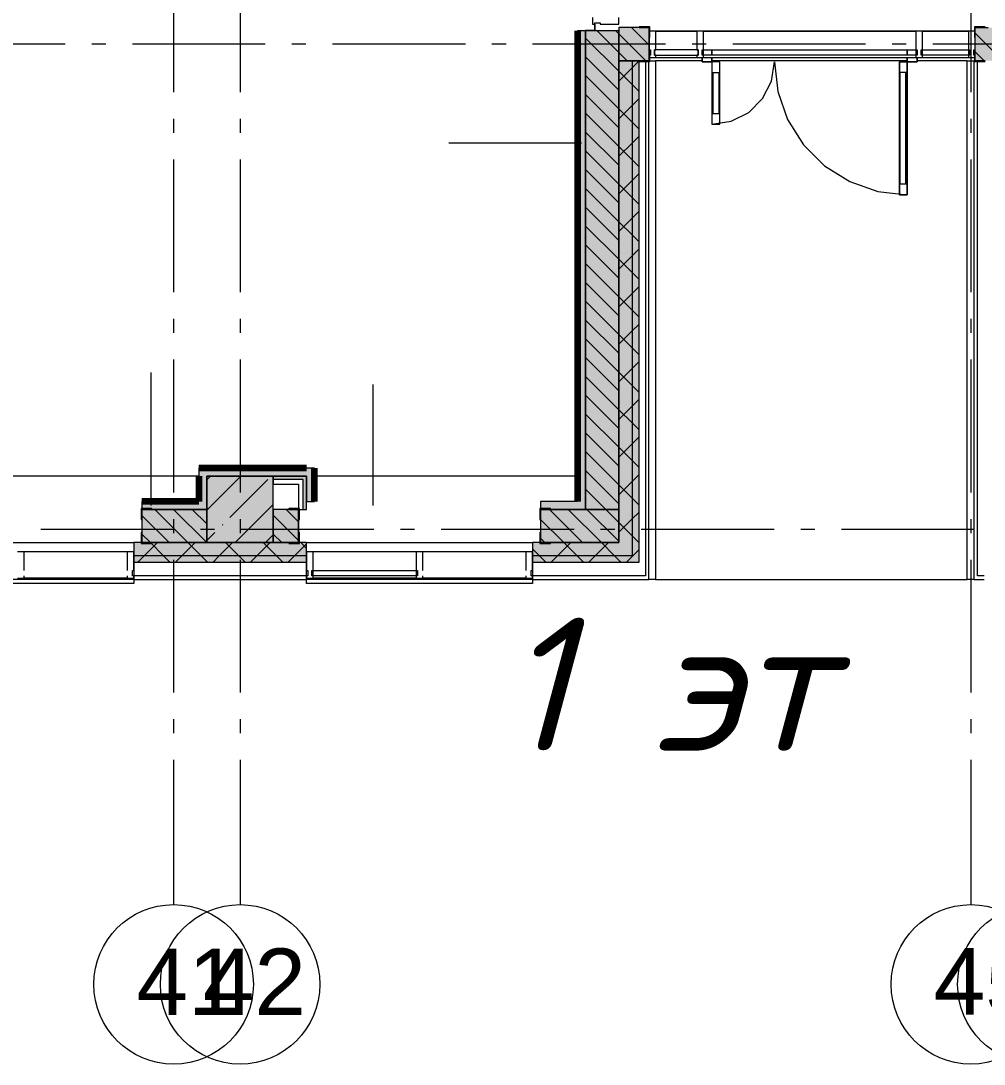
# Model space of a CAD drawing. Header units: millimetres. Extents: x -537608 to 253996, y -217170 to 186033.
# Drawn here: x -309926 to -302677, y -158823 to -150975 of the extents above; entities that cross this region are included whole.
import ezdxf

# ---------------------------------------------------------------- set-up
doc = ezdxf.new("R2010")
doc.units = ezdxf.units.MM
doc.layers.add('16) Лак 1.6м', color=160, linetype='Continuous', lineweight=90)
doc.layers.add('PDF _Геометрия', color=7, linetype='Continuous')
doc.layers.add('PDF _Текст', color=7, linetype='Continuous')
doc.layers.add('PDF _Сплошная заливка', color=7, linetype='Continuous', true_color=0xffffff)
doc.styles.add('PDF ArialMT', font='arial.ttf')
doc.styles.add('PDF ISOCPEUR Italic', font='isocpeui.ttf')

msp = doc.modelspace()

# ---------------------------------------------------------------- hatches: boundary and pattern name
at = {"layer": 'PDF _Сплошная заливка', "transparency": 33554559}
for points in [[(-305676.1797, -154649.6346), (-305426.1786, -154649.6346), (-305426.1786, -151049.6337), (-305676.1797, -151049.6337), (-305676.1797, -153981.084)], [(-308526.1794, -154899.6335), (-308026.1815, -154899.6335), (-308026.1815, -154399.6335), (-308526.1794, -154399.6335), (-308526.1794, -154694.3235)]]:
    msp.add_hatch(color=256, dxfattribs=at).paths.add_polyline_path(points)
h = msp.add_hatch(color=256, dxfattribs=at)
h.paths.add_polyline_path([(-302526.1787, -151274.6326), (-302526.1787, -151024.6336), (-302743.1793, -151024.6336), (-302743.1793, -151274.6326), (-302626.1792, -151274.6326)], flags=0)
h.paths.add_polyline_path([(-305198.1808, -151274.6326), (-305198.1808, -151024.6336), (-305426.1786, -151024.6336), (-305426.1786, -151274.6326), (-305251.152, -151274.6326)], flags=0)
at = {"layer": 'PDF _Сплошная заливка', "true_color": 0xff7d7d, "transparency": 33554559}
for points in [[(-308202.5947, -154399.6335), (-307776.1804, -154399.6335), (-307776.1804, -154339.6349), (-308586.1822, -154339.6349), (-308586.1822, -154399.6335), (-308526.1794, -154399.6335)], [(-308586.1822, -154649.6346), (-308586.1822, -154589.6339), (-309014.7322, -154589.6339), (-309014.7322, -154649.6346), (-308624.2293, -154649.6346)]]:
    msp.add_hatch(color=11, dxfattribs=at).paths.add_polyline_path(points)
at = {"layer": 'PDF _Сплошная заливка', "true_color": 0x77b143, "transparency": 33554559}
for points in [[(-307776.1804, -154424.6336), (-307776.1804, -154399.6335), (-308026.1815, -154399.6335), (-308026.1815, -154424.6336), (-307780.96, -154424.6336)], [(-307801.1805, -154649.6346), (-307776.1804, -154649.6346), (-307776.1804, -154424.6336), (-307801.1805, -154424.6336), (-307801.1805, -154459.6342)]]:
    msp.add_hatch(color=75, dxfattribs=at).paths.add_polyline_path(points)
at = {"layer": 'PDF _Сплошная заливка', "transparency": 33554559}
h = msp.add_hatch(color=256, dxfattribs=at)
h.paths.add_polyline_path([(-305672.7867, -154899.6335), (-305426.1786, -154899.6335), (-305426.1786, -154649.6346), (-306014.7318, -154649.6346), (-306014.7318, -154899.6335)], flags=0)
h.paths.add_polyline_path([(-307836.179, -154899.6335), (-307836.179, -154649.6346), (-308026.1815, -154649.6346), (-308026.1815, -154899.6335)], flags=0)
h.paths.add_polyline_path([(-311026.1819, -154899.6335), (-310834.7368, -154899.6335), (-310834.7368, -154649.6346), (-311026.1819, -154649.6346), (-311026.1819, -154694.3235)], flags=0)
h.paths.add_polyline_path([(-308624.2293, -154899.6335), (-308526.1794, -154899.6335), (-308526.1794, -154649.6346), (-309014.7322, -154649.6346), (-309014.7322, -154899.6335)], flags=0)
h.paths.add_polyline_path([(-311997.3066, -154899.6335), (-311526.1841, -154899.6335), (-311526.1841, -154649.6346), (-312014.7369, -154649.6346), (-312014.7369, -154899.6335)], flags=0)
h.paths.add_polyline_path([(-313834.7372, -154899.6335), (-313834.7372, -154649.6346), (-315014.7372, -154649.6346), (-315014.7372, -154899.6335), (-314527.1145, -154899.6335)], flags=0)
h.paths.add_polyline_path([(-317526.1848, -154899.6335), (-317526.1848, -154649.6346), (-318014.7376, -154649.6346), (-318014.7376, -154899.6335), (-317900.1918, -154899.6335)], flags=0)
h.paths.add_polyline_path([(-317026.1826, -154899.6335), (-316834.7375, -154899.6335), (-316834.7375, -154649.6346), (-317026.1826, -154649.6346), (-317026.1826, -154694.3235)], flags=0)
h.paths.add_polyline_path([(-321076.1876, -154899.6335), (-321076.1876, -154649.6346), (-321314.7393, -154649.6346), (-321314.7393, -154899.6335), (-321273.2691, -154899.6335)], flags=0)
h.paths.add_polyline_path([(-319834.7379, -154899.6335), (-319834.7379, -154649.6346), (-320026.1872, -154649.6346), (-320026.1872, -154899.6335)], flags=0)
h.paths.add_polyline_path([(-320526.1851, -154899.6335), (-320526.1851, -154649.6346), (-320576.1854, -154649.6346), (-320576.1854, -154899.6335)], flags=0)
h.paths.add_polyline_path([(-324314.7397, -154899.6335), (-323134.7396, -154899.6335), (-323134.7396, -154649.6346), (-324314.7397, -154649.6346), (-324314.7397, -154694.3235)], flags=0)
h.paths.add_polyline_path([(-327076.1883, -154899.6335), (-327076.1883, -154649.6346), (-327314.74, -154649.6346), (-327314.74, -154899.6335), (-327176.1543, -154899.6335)], flags=0)
h.paths.add_polyline_path([(-326576.186, -154899.6335), (-326134.7399, -154899.6335), (-326134.7399, -154649.6346), (-326576.186, -154649.6346), (-326576.186, -154694.3235)], flags=0)
h.paths.add_polyline_path([(-329576.1907, -154899.6335), (-329134.7403, -154899.6335), (-329134.7403, -154649.6346), (-329576.1907, -154649.6346), (-329576.1907, -154694.3235)], flags=0)
h.paths.add_polyline_path([(-332235.7745, -154899.6335), (-332134.7406, -154899.6335), (-332134.7406, -154649.6346), (-333314.7407, -154649.6346), (-333314.7407, -154899.6335), (-333079.0438, -154899.6335)], flags=0)
h.paths.add_polyline_path([(-330314.7403, -154899.6335), (-330076.1887, -154899.6335), (-330076.1887, -154649.6346), (-330314.7403, -154649.6346), (-330314.7403, -154694.3235)], flags=0)
h.paths.add_polyline_path([(-335134.7453, -154899.6335), (-335134.7453, -154649.6346), (-335576.1957, -154649.6346), (-335576.1957, -154899.6335)], flags=0)
h.paths.add_polyline_path([(-336076.1894, -154899.6335), (-336076.1894, -154649.6346), (-336314.7453, -154649.6346), (-336314.7453, -154899.6335)], flags=0)
h.paths.add_polyline_path([(-339076.194, -154899.6335), (-339076.194, -154649.6346), (-339314.75, -154649.6346), (-339314.75, -154899.6335)], flags=0)
h.paths.add_polyline_path([(-338576.1918, -154899.6335), (-338134.7413, -154899.6335), (-338138.6597, -154649.6346), (-338576.1918, -154649.6346), (-338576.1918, -154694.3235)], flags=0)
h.paths.add_polyline_path([(-341134.746, -154899.6335), (-341134.746, -154649.6346), (-342314.746, -154649.6346), (-342314.746, -154899.6335), (-341511.737, -154899.6335)], flags=0)
h.paths.add_polyline_path([(-344134.7507, -154899.6335), (-344134.7507, -154649.6346), (-344576.1925, -154649.6346), (-344576.1925, -154899.6335)], flags=0)
h.paths.add_polyline_path([(-345314.7507, -154899.6335), (-345076.1948, -154899.6335), (-345076.1948, -154649.6346), (-345314.7507, -154649.6346), (-345314.7507, -154694.3235)], flags=0)
h.paths.add_polyline_path([(-348313.6962, -154899.6335), (-348276.2003, -154899.6335), (-348276.2003, -154649.6346), (-348313.6962, -154649.6346), (-348313.6962, -154694.3235)], flags=0)
h.paths.add_polyline_path([(-347576.1972, -154899.6335), (-347134.7467, -154899.6335), (-347134.7467, -154649.6346), (-347576.1972, -154649.6346), (-347576.1972, -154694.3235)], flags=0)
h.paths.add_polyline_path([(-348076.1994, -154899.6335), (-348076.1994, -154649.6346), (-348241.1932, -154649.6346), (-348241.1932, -154899.6335)], flags=0)
h.paths.add_polyline_path([(-349313.7005, -154899.6335), (-349313.7005, -154649.6346), (-352226.2005, -154649.6346), (-352226.2005, -154899.6335), (-349944.4302, -154899.6335)], flags=0)
h = msp.add_hatch(color=256, dxfattribs=at)
h.paths.add_polyline_path([(-306076.1815, -154999.634), (-305426.1786, -154999.634), (-305426.1786, -154899.6335), (-306076.1815, -154899.6335)], flags=0)
h.paths.add_polyline_path([(-308624.2293, -154999.634), (-307776.1804, -154999.634), (-307776.1804, -154899.6335), (-309076.1819, -154899.6335), (-309076.1819, -154999.634)], flags=0)
h.paths.add_polyline_path([(-313776.1811, -154999.634), (-313776.1811, -154899.6335), (-315076.1826, -154899.6335), (-315076.1826, -154999.634), (-314527.1145, -154999.634)], flags=0)
h.paths.add_polyline_path([(-310776.1808, -154999.634), (-310776.1808, -154899.6335), (-312076.1822, -154899.6335), (-312076.1822, -154999.634), (-311154.0372, -154999.634)], flags=0)
h.paths.add_polyline_path([(-316776.1858, -154999.634), (-316776.1858, -154899.6335), (-318076.1829, -154899.6335), (-318076.1829, -154999.634), (-317056.9225, -154999.634)], flags=0)
h.paths.add_polyline_path([(-319776.1861, -154999.634), (-319776.1861, -154899.6335), (-321376.1846, -154899.6335), (-321376.1846, -154999.634), (-320429.9997, -154999.634)], flags=0)
h.paths.add_polyline_path([(-323076.1878, -154999.634), (-323076.1878, -154899.6335), (-324376.1892, -154899.6335), (-324376.1892, -154999.634), (-323803.077, -154999.634)], flags=0)
h.paths.add_polyline_path([(-326332.885, -154999.634), (-326076.1882, -154999.634), (-326076.1882, -154899.6335), (-327376.1896, -154899.6335), (-327376.1896, -154999.634), (-327176.1543, -154999.634)], flags=0)
h.paths.add_polyline_path([(-329076.1885, -154999.634), (-329076.1885, -154899.6335), (-330376.19, -154899.6335), (-330376.19, -154999.634), (-329705.9622, -154999.634)], flags=0)
h.paths.add_polyline_path([(-333079.0438, -154999.634), (-332076.1889, -154999.634), (-332076.1889, -154899.6335), (-333376.1946, -154899.6335), (-333376.1946, -154999.634)], flags=0)
h.paths.add_polyline_path([(-335076.1935, -154999.634), (-335076.1935, -154899.6335), (-336376.1907, -154899.6335), (-336376.1907, -154999.634), (-335608.8518, -154999.634)], flags=0)
h.paths.add_polyline_path([(-338138.6597, -154999.634), (-338076.1896, -154999.634), (-338076.1896, -154899.6335), (-339376.1953, -154899.6335), (-339376.1953, -154999.634), (-338981.929, -154999.634)], flags=0)
h.paths.add_polyline_path([(-341511.737, -154999.634), (-341076.1943, -154999.634), (-341076.1943, -154899.6335), (-342376.1914, -154899.6335), (-342376.1914, -154999.634), (-342355.0063, -154999.634)], flags=0)
h.paths.add_polyline_path([(-344884.8143, -154999.634), (-344076.1989, -154999.634), (-344076.1989, -154899.6335), (-345376.1961, -154899.6335), (-345376.1961, -154999.634), (-345306.449, -154999.634)], flags=0)
h.paths.add_polyline_path([(-347414.6222, -154999.634), (-347076.195, -154999.634), (-347076.195, -154899.6335), (-348376.2007, -154899.6335), (-348376.2007, -154999.634), (-348257.8915, -154999.634)], flags=0)
h.paths.add_polyline_path([(-349944.4302, -154999.634), (-349251.196, -154999.634), (-349251.196, -154899.6335), (-356426.2019, -154899.6335), (-356426.2019, -154999.634), (-351630.9688, -154999.634)], flags=0)
h = msp.add_hatch(color=256, dxfattribs=at)
h.paths.add_polyline_path([(-306076.1815, -155049.6342), (-305326.1782, -155049.6342), (-305326.1782, -154999.634), (-306076.1815, -154999.634)], flags=0)
h.paths.add_polyline_path([(-308624.2293, -155049.6342), (-307776.1804, -155049.6342), (-307776.1804, -154999.634), (-309076.1819, -154999.634), (-309076.1819, -155049.6342)], flags=0)
h.paths.add_polyline_path([(-312076.1822, -155049.6342), (-310776.1808, -155049.6342), (-310776.1808, -154999.634), (-312076.1822, -154999.634)], flags=0)
h.paths.add_polyline_path([(-316776.1858, -155049.6342), (-316776.1858, -154999.634), (-318076.1829, -154999.634), (-318076.1829, -155049.6342), (-317056.9225, -155049.6342)], flags=0)
h.paths.add_polyline_path([(-313776.1811, -155049.6342), (-313776.1811, -154999.634), (-315076.1826, -154999.634), (-315076.1826, -155049.6342), (-314527.1145, -155049.6342)], flags=0)
h.paths.add_polyline_path([(-320429.9997, -155049.6342), (-319776.1861, -155049.6342), (-319776.1861, -154999.634), (-321376.1846, -154999.634), (-321376.1846, -155049.6342), (-321273.2691, -155049.6342)], flags=0)
h.paths.add_polyline_path([(-323076.1878, -155049.6342), (-323076.1878, -154999.634), (-324376.1892, -154999.634), (-324376.1892, -155049.6342), (-323803.077, -155049.6342)], flags=0)
h.paths.add_polyline_path([(-326332.885, -155049.6342), (-326076.1882, -155049.6342), (-326076.1882, -154999.634), (-327376.1896, -154999.634), (-327376.1896, -155049.6342), (-327176.1543, -155049.6342)], flags=0)
h.paths.add_polyline_path([(-330376.19, -155049.6342), (-329076.1885, -155049.6342), (-329076.1885, -154999.634), (-330376.19, -154999.634)], flags=0)
h.paths.add_polyline_path([(-332235.7745, -155049.6342), (-332076.1889, -155049.6342), (-332076.1889, -154999.634), (-333376.1946, -154999.634), (-333376.1946, -155049.6342), (-333079.0438, -155049.6342)], flags=0)
h.paths.add_polyline_path([(-335076.1935, -155049.6342), (-335076.1935, -154999.634), (-336376.1907, -154999.634), (-336376.1907, -155049.6342), (-335608.8518, -155049.6342)], flags=0)
h.paths.add_polyline_path([(-338138.6597, -155049.6342), (-338076.1896, -155049.6342), (-338076.1896, -154999.634), (-339376.1953, -154999.634), (-339376.1953, -155049.6342), (-338981.929, -155049.6342)], flags=0)
h.paths.add_polyline_path([(-341511.737, -155049.6342), (-341076.1943, -155049.6342), (-341076.1943, -154999.634), (-342376.1914, -154999.634), (-342376.1914, -155049.6342), (-342355.0063, -155049.6342)], flags=0)
h.paths.add_polyline_path([(-347414.6222, -155049.6342), (-347076.195, -155049.6342), (-347076.195, -154999.634), (-348376.2007, -154999.634), (-348376.2007, -155049.6342), (-348257.8915, -155049.6342)], flags=0)
h.paths.add_polyline_path([(-345376.1961, -155049.6342), (-344076.1989, -155049.6342), (-344076.1989, -154999.634), (-345376.1961, -154999.634)], flags=0)
h.paths.add_polyline_path([(-349944.4302, -155049.6342), (-349251.196, -155049.6342), (-349251.196, -154999.634), (-356426.2019, -154999.634), (-356426.2019, -155049.6342), (-351630.9688, -155049.6342)], flags=0)

# ---------------------------------------------------------------- linework, layer by layer
at = {"layer": '16) Лак 1.6м'}
for p, q in [((-305736.1783, -151049.6337), (-305736.1783, -154589.6339)), ((-307776.1804, -154339.6349), (-308586.1822, -154339.6349)), ((-307716.1819, -154589.6339), (-307716.1819, -154339.6349)), ((-308586.1822, -154399.6335), (-308586.1822, -154589.6339)), ((-308586.1822, -154589.6339), (-309014.7322, -154589.6339))]:
    msp.add_line(p, q, dxfattribs=at)
at = {"layer": 'PDF _Геометрия', "color": 253, "lineweight": 9, "true_color": 0xaaaaaa}
for p, q in [((-308776.1806, -150510.7987), (-308776.1806, -151510.7988)), ((-308276.1826, -150510.7987), (-308276.1826, -151510.7988)), ((-302776.1798, -150510.7987), (-302776.1798, -151510.7988)), ((-309592.0169, -151149.632), (-310592.017, -151149.632)), ((-309286.1854, -151149.632), (-309392.0203, -151149.632)), ((-308086.1844, -151149.632), (-309086.1845, -151149.632)), ((-307780.3528, -151149.632), (-307886.1835, -151149.632)), ((-306580.3518, -151149.632), (-307580.3519, -151149.632)), ((-306274.516, -151149.632), (-306380.351, -151149.632)), ((-305074.515, -151149.632), (-306074.5195, -151149.632)), ((-304768.6835, -151149.632), (-304874.5184, -151149.632)), ((-303568.6824, -151149.632), (-304568.6826, -151149.632)), ((-303262.8509, -151149.632), (-303368.6816, -151149.632)), ((-302062.85, -151149.632), (-303062.85, -151149.632)), ((-308776.1806, -151710.7997), (-308776.1806, -151816.6324)), ((-308276.1826, -151710.7997), (-308276.1826, -151816.6324)), ((-302776.1798, -151710.7997), (-302776.1798, -151816.6324)), ((-308776.1806, -152016.6333), (-308776.1806, -153016.6335)), ((-308276.1826, -152016.6333), (-308276.1826, -153016.6335)), ((-302776.1798, -152016.6333), (-302776.1798, -153016.6335)), ((-308776.1806, -153216.6322), (-308776.1806, -153322.4672)), ((-308276.1826, -153216.6322), (-308276.1826, -153322.4672)), ((-302776.1798, -153216.6322), (-302776.1798, -153322.4672)), ((-308776.1806, -153522.4659), (-308776.1806, -154522.466)), ((-308276.1826, -153522.4659), (-308276.1826, -154522.466)), ((-302776.1798, -153522.4659), (-302776.1798, -154522.466)), ((-308776.1806, -154722.4669), (-308776.1806, -154828.2997)), ((-308276.1826, -154722.4669), (-308276.1826, -154828.2997)), ((-302776.1798, -154722.4669), (-302776.1798, -154828.2997)), ((-308774.6132, -154799.6352), (-309774.6133, -154799.6352)), ((-308468.7774, -154799.6352), (-308574.6123, -154799.6352)), ((-307268.7763, -154799.6352), (-308268.7765, -154799.6352)), ((-306962.9448, -154799.6352), (-307068.7754, -154799.6352)), ((-305762.9438, -154799.6352), (-306762.9439, -154799.6352)), ((-305457.108, -154799.6352), (-305562.9429, -154799.6352)), ((-304257.1113, -154799.6352), (-305257.1114, -154799.6352)), ((-303951.2754, -154799.6352), (-304057.1104, -154799.6352)), ((-302751.2744, -154799.6352), (-303751.2746, -154799.6352)), ((-308776.1806, -155028.3006), (-308776.1806, -156028.3007)), ((-308276.1826, -155028.3006), (-308276.1826, -156028.3007)), ((-302776.1798, -155028.3006), (-302776.1798, -156028.3007)), ((-309076.1819, -155207.6353), (-310776.1808, -155207.6353)), ((-309076.1819, -155176.6348), (-309076.1819, -155207.6353)), ((-307776.1804, -155207.6353), (-307776.1804, -155176.6348)), ((-306076.1815, -155207.6353), (-307776.1804, -155207.6353)), ((-306076.1815, -155176.6348), (-306076.1815, -155207.6353)), ((-308776.1806, -156228.3016), (-308776.1806, -156334.1344)), ((-308276.1826, -156228.3016), (-308276.1826, -156334.1344)), ((-302776.1798, -156228.3016), (-302776.1798, -156334.1344)), ((-308776.1806, -156534.1352), (-308776.1806, -157622.7144)), ((-308276.1826, -156534.1352), (-308276.1826, -157622.7144)), ((-302776.1798, -156534.1352), (-302776.1798, -157622.7144))]:
    msp.add_line(p, q, dxfattribs=at)
at = {"layer": 'PDF _Геометрия', "lineweight": 9}
for p, q in [((-305623.1783, -150949.6333), (-305623.1783, -150999.6335)), ((-305606.1786, -150999.6335), (-305606.1786, -150989.6331)), ((-305606.1786, -150989.6331), (-305566.181, -150989.6331)), ((-305566.181, -150989.6331), (-305566.181, -150999.6335)), ((-305426.1786, -150999.6335), (-305426.1786, -150949.6333)), ((-305676.1797, -151049.6337), (-305736.1783, -151049.6337)), ((-305426.1786, -151049.6337), (-305676.1797, -151049.6337)), ((-305676.1797, -151049.6337), (-305676.1797, -154649.6346)), ((-305676.1797, -154649.6346), (-305676.1797, -151049.6337)), ((-305623.1783, -150999.6335), (-305606.1786, -150999.6335)), ((-305426.1786, -151212.4725), (-305589.0195, -151049.6337)), ((-305566.181, -150999.6335), (-305426.1786, -150999.6335)), ((-305426.1786, -151071.0513), (-305447.5962, -151049.6337)), ((-305198.1808, -151024.6336), (-305426.1786, -151024.6336)), ((-305426.1786, -151024.6336), (-305426.1786, -151274.6326)), ((-305426.1786, -154649.6346), (-305426.1786, -151049.6337)), ((-305222.5952, -151274.6326), (-305426.1786, -151071.0513)), ((-305198.1808, -151157.6281), (-305331.1773, -151024.6336)), ((-305198.1808, -151274.6326), (-305198.1808, -151024.6336)), ((-305148.1805, -151052.6328), (-305198.1808, -151052.6328)), ((-305198.1808, -151052.6328), (-305198.1808, -151192.633)), ((-305148.1805, -151192.633), (-305148.1805, -151052.6328)), ((-305148.1805, -151052.6328), (-304839.6793, -151052.6328)), ((-304789.6791, -151052.6328), (-304839.6793, -151052.6328)), ((-304839.6793, -151052.6328), (-304839.6793, -151192.633)), ((-304789.6791, -151052.6328), (-303189.6806, -151052.6328)), ((-304789.6791, -151192.633), (-304789.6791, -151052.6328)), ((-303139.6804, -151052.6328), (-303189.6806, -151052.6328)), ((-303189.6806, -151052.6328), (-303189.6806, -151192.633)), ((-303139.6804, -151052.6328), (-302793.1796, -151052.6328)), ((-303139.6804, -151192.633), (-303139.6804, -151052.6328)), ((-302743.1793, -151052.6328), (-302793.1796, -151052.6328)), ((-302793.1796, -151052.6328), (-302793.1796, -151192.633)), ((-302743.1793, -151274.6326), (-302743.1793, -151024.6336)), ((-302743.1793, -151024.6336), (-302646.1801, -151024.6336)), ((-302743.1793, -151192.633), (-302743.1793, -151052.6328)), ((-302535.5914, -151274.6326), (-302743.1793, -151067.0447)), ((-305426.1786, -151353.8936), (-305676.1797, -151103.8925)), ((-305364.0186, -151274.6326), (-305426.1786, -151212.4725)), ((-305198.1808, -151192.633), (-305188.1781, -151192.633)), ((-305188.1781, -151192.633), (-305188.1781, -151232.6328)), ((-305158.1788, -151232.6328), (-305158.1788, -151192.633)), ((-305158.1788, -151192.633), (-305148.1805, -151192.633)), ((-304839.6793, -151192.633), (-304829.681, -151192.633)), ((-304829.681, -151192.633), (-304829.681, -151232.6328)), ((-304799.6817, -151232.6328), (-304799.6817, -151192.633)), ((-304799.6817, -151192.633), (-304789.6791, -151192.633)), ((-304789.6791, -151232.6328), (-304789.6791, -151192.633)), ((-304789.6791, -151192.633), (-303189.6806, -151192.633)), ((-304724.6814, -151192.633), (-304724.6814, -151232.6328)), ((-304724.6814, -151232.6328), (-304724.6814, -151192.633)), ((-303254.6784, -151232.6328), (-303254.6784, -151192.633)), ((-303254.6784, -151192.633), (-303254.6784, -151232.6328)), ((-303189.6806, -151192.633), (-303189.6806, -151232.6328)), ((-303189.6806, -151192.633), (-303179.678, -151192.633)), ((-303179.678, -151192.633), (-303179.678, -151232.6328)), ((-303149.6787, -151232.6328), (-303149.6787, -151192.633)), ((-303149.6787, -151192.633), (-303139.6804, -151192.633)), ((-303139.6804, -151232.6328), (-303139.6804, -151192.633)), ((-303139.6804, -151192.633), (-302793.1796, -151192.633)), ((-302793.1796, -151192.633), (-302793.1796, -151232.6328)), ((-302793.1796, -151192.633), (-302783.1769, -151192.633)), ((-302783.1769, -151192.633), (-302783.1769, -151232.6328)), ((-302753.1777, -151232.6328), (-302753.1777, -151192.633)), ((-302753.1777, -151192.633), (-302743.1793, -151192.633)), ((-302677.0104, -151274.6326), (-302743.1793, -151208.4658)), ((-305426.1786, -151495.3148), (-305676.1797, -151245.3136)), ((-305326.1782, -151274.6326), (-305426.1786, -151274.6326)), ((-305426.1786, -151274.6326), (-305426.1786, -154899.6335)), ((-305426.1786, -151274.6326), (-305198.1808, -151274.6326)), ((-305276.1779, -151274.6326), (-305326.1782, -151274.6326)), ((-305326.1782, -151274.6326), (-305326.1782, -154999.634)), ((-305326.1782, -151327.7309), (-305276.1779, -151277.7307)), ((-305226.182, -151274.6326), (-305276.1779, -151274.6326)), ((-305276.1779, -151274.6326), (-305276.1779, -155049.6342)), ((-305199.1797, -151274.6326), (-305226.182, -151274.6326)), ((-305226.182, -151274.6326), (-305226.182, -155149.6346)), ((-305199.1797, -155176.6348), (-305199.1797, -151274.6326)), ((-305188.1781, -151232.6328), (-305198.1808, -151232.6328)), ((-305198.1808, -151232.6328), (-305198.1808, -151249.6325)), ((-305198.1808, -151249.6325), (-305148.1805, -151249.6325)), ((-305192.1783, -151274.6326), (-305149.1794, -151274.6326)), ((-305148.1805, -151232.6328), (-305158.1788, -151232.6328)), ((-305149.1794, -151274.6326), (-305149.1794, -155176.6348)), ((-305148.1805, -151249.6325), (-305148.1805, -151232.6328)), ((-305148.1805, -151249.6325), (-304839.6793, -151249.6325)), ((-304829.681, -151232.6328), (-304839.6793, -151232.6328)), ((-304839.6793, -151232.6328), (-304839.6793, -151249.6325)), ((-304839.6793, -151249.6325), (-304789.6791, -151249.6325)), ((-304789.6791, -151232.6328), (-304799.6817, -151232.6328)), ((-304799.6817, -151282.633), (-304799.6817, -151249.6325)), ((-304799.6817, -151249.6325), (-304799.6817, -151282.633)), ((-304724.6814, -151282.633), (-304799.6817, -151282.633)), ((-304799.6817, -151282.633), (-304724.6814, -151282.633)), ((-303189.6806, -151232.6328), (-304789.6791, -151232.6328)), ((-304789.6791, -151249.6325), (-304789.6791, -151232.6328)), ((-304789.6791, -151249.6325), (-303189.6806, -151249.6325)), ((-304724.6814, -151282.633), (-304724.6814, -151249.6325)), ((-304724.6814, -151249.6325), (-304724.6814, -151282.633)), ((-304664.6786, -151282.633), (-304724.6814, -151282.633)), ((-304724.6814, -151282.633), (-304724.6814, -151752.6338)), ((-304664.6786, -151282.633), (-304724.6814, -151282.633)), ((-304724.6814, -151282.633), (-304724.6814, -151752.6338)), ((-304724.6814, -151282.633), (-304724.6814, -151752.6338)), ((-304664.6786, -151752.6338), (-304664.6786, -151282.633)), ((-304664.6786, -151752.6338), (-304664.6786, -151282.633)), ((-304277.6849, -151427.8713), (-304254.6784, -151282.633)), ((-304254.6784, -151282.633), (-304229.6094, -151505.1538)), ((-303314.6811, -151282.633), (-303254.6784, -151282.633)), ((-303314.6811, -152282.6331), (-303314.6811, -151282.633)), ((-303314.6811, -151282.633), (-303314.6811, -152282.6331)), ((-303254.6784, -151282.633), (-303314.6811, -151282.633)), ((-303254.6784, -151282.633), (-303254.6784, -151249.6325)), ((-303254.6784, -151249.6325), (-303254.6784, -151282.633)), ((-303254.6784, -152282.6331), (-303254.6784, -151282.633)), ((-303254.6784, -151282.633), (-303179.678, -151282.633)), ((-303179.678, -151282.633), (-303254.6784, -151282.633)), ((-303254.6784, -151282.633), (-303254.6784, -152282.6331)), ((-303254.6784, -152282.6331), (-303254.6784, -151282.633)), ((-303179.678, -151232.6328), (-303189.6806, -151232.6328)), ((-303189.6806, -151232.6328), (-303189.6806, -151249.6325)), ((-303189.6806, -151249.6325), (-303139.6804, -151249.6325)), ((-303179.678, -151282.633), (-303179.678, -151249.6325)), ((-303179.678, -151249.6325), (-303179.678, -151282.633)), ((-303139.6804, -151232.6328), (-303149.6787, -151232.6328)), ((-302793.1796, -151232.6328), (-303139.6804, -151232.6328)), ((-303139.6804, -151249.6325), (-303139.6804, -151232.6328)), ((-303139.6804, -151249.6325), (-302793.1796, -151249.6325)), ((-302803.1779, -155176.6348), (-302803.1779, -151274.6326)), ((-302803.1779, -151274.6326), (-302753.1777, -151274.6326)), ((-302783.1769, -151232.6328), (-302793.1796, -151232.6328)), ((-302793.1796, -151232.6328), (-302793.1796, -151249.6325)), ((-302793.1796, -151249.6325), (-302743.1793, -151249.6325)), ((-302743.1793, -151232.6328), (-302753.1777, -151232.6328)), ((-302743.1793, -151274.6326), (-302753.1777, -151274.6326)), ((-302753.1777, -151274.6326), (-302753.1777, -155176.6348)), ((-302743.1793, -151249.6325), (-302743.1793, -151232.6328)), ((-302726.1796, -151274.6326), (-302743.1793, -151274.6326)), ((-302676.1794, -151274.6326), (-302726.1796, -151274.6326)), ((-302726.1796, -155149.6346), (-302726.1796, -151274.6326)), ((-305426.1786, -151636.7359), (-305676.1797, -151386.7369)), ((-305426.1786, -151427.7313), (-305326.1782, -151327.7309)), ((-305326.1782, -151453.8941), (-305426.1786, -151353.8936)), ((-304724.6814, -151362.6324), (-304664.6786, -151362.6324)), ((-304714.6788, -151672.6343), (-304714.6788, -151362.6324)), ((-304670.681, -151672.6343), (-304670.681, -151362.6324)), ((-303254.6784, -151362.6324), (-303314.6811, -151362.6324)), ((-303308.6787, -152202.6336), (-303308.6787, -151362.6324)), ((-303264.6809, -152202.6336), (-303264.6809, -151362.6324)), ((-305276.1779, -151503.8943), (-305326.1782, -151453.8941)), ((-304344.4437, -151558.8915), (-304277.6849, -151427.8713)), ((-305426.1786, -151778.157), (-305676.1797, -151528.1581)), ((-304229.6094, -151505.1538), (-304155.6469, -151716.518)), ((-305426.1786, -151710.5737), (-305326.1782, -151610.5732)), ((-305326.1782, -151610.5732), (-305276.1779, -151560.5751)), ((-304448.4185, -151662.8706), (-304344.4437, -151558.8915)), ((-305426.1786, -151919.5782), (-305676.1797, -151669.5792)), ((-305326.1782, -151736.7363), (-305426.1786, -151636.7359)), ((-304724.6814, -151672.6343), (-304664.6786, -151672.6343)), ((-304579.4431, -151729.6295), (-304448.4185, -151662.8706)), ((-305276.1779, -151786.7365), (-305326.1782, -151736.7363)), ((-304724.6814, -151752.6338), (-304579.4431, -151729.6295)), ((-304724.6814, -151752.6338), (-304664.6786, -151752.6338)), ((-304724.6814, -151752.6338), (-304664.6786, -151752.6338)), ((-304155.6469, -151716.518), (-304036.5109, -151906.1222)), ((-305426.1786, -152060.9993), (-305676.1797, -151811.0003)), ((-305326.1782, -151893.4176), (-305276.1779, -151843.4174)), ((-305706.179, -151895.2024), (-306706.1791, -151895.2024)), ((-305426.1786, -151993.418), (-305326.1782, -151893.4176)), ((-305326.1782, -152019.5786), (-305426.1786, -151919.5782)), ((-304036.5109, -151906.1222), (-303878.1697, -152064.4655)), ((-305426.1786, -152202.4226), (-305676.1797, -151952.4215)), ((-305426.1786, -152343.8437), (-305676.1797, -152093.8426)), ((-305276.1779, -152069.5788), (-305326.1782, -152019.5786)), ((-303878.1697, -152064.4655), (-303688.5633, -152183.6015)), ((-305326.1782, -152176.2599), (-305276.1779, -152126.2597)), ((-305426.1786, -152485.2649), (-305676.1797, -152235.2638)), ((-305426.1786, -152276.2604), (-305326.1782, -152176.2599)), ((-305326.1782, -152302.4209), (-305426.1786, -152202.4226)), ((-303688.5633, -152183.6015), (-303477.1991, -152257.5619)), ((-303254.6784, -152202.6336), (-303314.6811, -152202.6336)), ((-305276.1779, -152352.4211), (-305326.1782, -152302.4209)), ((-303477.1991, -152257.5619), (-303254.6784, -152282.6331)), ((-303254.6784, -152282.6331), (-303314.6811, -152282.6331)), ((-303314.6811, -152282.6331), (-303254.6784, -152282.6331)), ((-305426.1786, -152626.686), (-305676.1797, -152376.6849)), ((-305326.1782, -152459.1021), (-305276.1779, -152409.1019)), ((-305426.1786, -152559.1026), (-305326.1782, -152459.1021)), ((-305326.1782, -152585.2653), (-305426.1786, -152485.2649)), ((-305426.1786, -152768.1071), (-305676.1797, -152518.1082)), ((-305276.1779, -152635.2655), (-305326.1782, -152585.2653)), ((-305426.1786, -152909.5283), (-305676.1797, -152659.5293)), ((-305326.1782, -152741.9445), (-305276.1779, -152691.9464)), ((-305426.1786, -153050.9494), (-305676.1797, -152800.9505)), ((-305426.1786, -152841.9449), (-305326.1782, -152741.9445)), ((-305326.1782, -152868.1076), (-305426.1786, -152768.1071)), ((-305276.1779, -152918.1078), (-305326.1782, -152868.1076)), ((-305426.1786, -153192.3706), (-305676.1797, -152942.3716)), ((-305426.1786, -153124.7893), (-305326.1782, -153024.7889)), ((-305326.1782, -153024.7889), (-305276.1779, -152974.7886)), ((-305426.1786, -153333.7939), (-305676.1797, -153083.7927)), ((-305326.1782, -153150.9499), (-305426.1786, -153050.9494)), ((-305276.1779, -153200.9501), (-305326.1782, -153150.9499)), ((-305426.1786, -153475.215), (-305676.1797, -153225.2139)), ((-305326.1782, -153307.6312), (-305276.1779, -153257.631)), ((-305426.1786, -153407.6316), (-305326.1782, -153307.6312)), ((-305326.1782, -153433.7921), (-305426.1786, -153333.7939)), ((-305426.1786, -153616.6361), (-305676.1797, -153366.6351)), ((-305426.1786, -153758.0573), (-305676.1797, -153508.0562)), ((-305276.1779, -153483.7924), (-305326.1782, -153433.7921)), ((-305326.1782, -153590.4734), (-305276.1779, -153540.4732)), ((-308945.1702, -154619.6353), (-308945.1702, -153619.633)), ((-305426.1786, -153899.4784), (-305676.1797, -153649.4795)), ((-305426.1786, -153690.4739), (-305326.1782, -153590.4734)), ((-305326.1782, -153716.6366), (-305426.1786, -153616.6361)), ((-307274.4386, -154619.6353), (-307274.4386, -153711.1186)), ((-305276.1779, -153766.6368), (-305326.1782, -153716.6366)), ((-305426.1786, -154040.8995), (-305676.1797, -153790.9006)), ((-305426.1786, -153973.3161), (-305326.1782, -153873.3157)), ((-305326.1782, -153999.4789), (-305426.1786, -153899.4784)), ((-305326.1782, -153873.3157), (-305276.1779, -153823.3177)), ((-305426.1786, -154182.3207), (-305676.1797, -153932.3218)), ((-305276.1779, -154049.4791), (-305326.1782, -153999.4789)), ((-305426.1786, -154323.7419), (-305676.1797, -154073.7429)), ((-305326.1782, -154156.1601), (-305276.1779, -154106.1599)), ((-305426.1786, -154256.1606), (-305326.1782, -154156.1601)), ((-305326.1782, -154282.3211), (-305426.1786, -154182.3207)), ((-305426.1786, -154465.1651), (-305676.1797, -154215.164)), ((-305276.1779, -154332.3213), (-305326.1782, -154282.3211)), ((-308586.1822, -154339.6349), (-308586.1822, -154399.6335)), ((-307716.1819, -154339.6349), (-307776.1804, -154339.6349)), ((-305426.1786, -154606.5862), (-305676.1797, -154356.5851)), ((-308526.1794, -154655.4648), (-308270.3524, -154399.6335)), ((-308526.1794, -154427.3657), (-308498.4494, -154399.6335)), ((-308026.1815, -154399.6335), (-308526.1794, -154399.6335)), ((-308526.1794, -154399.6335), (-308526.1794, -154649.6346)), ((-308526.1794, -154649.6346), (-308526.1794, -154399.6335)), ((-308526.1794, -154399.6335), (-307776.1804, -154399.6335)), ((-308352.3843, -154709.7645), (-308067.2599, -154424.6401)), ((-307776.1804, -154399.6335), (-308026.1815, -154399.6335)), ((-308026.1815, -154399.6335), (-308026.1815, -154424.6336)), ((-308026.1815, -154649.6346), (-308026.1815, -154399.6335)), ((-308026.1815, -154424.6336), (-308026.1815, -154459.6342)), ((-307801.1805, -154424.6336), (-308026.1815, -154424.6336)), ((-307801.1805, -154459.6342), (-307801.1805, -154424.6336)), ((-307776.1804, -154424.6336), (-307776.1804, -154399.6335)), ((-307776.1804, -154399.6335), (-307776.1804, -154589.6339)), ((-307776.1804, -154459.6342), (-307776.1804, -154424.6336)), ((-305426.1786, -154539.0028), (-305326.1782, -154439.0024)), ((-305326.1782, -154439.0024), (-305276.1779, -154389.0022)), ((-308026.1815, -154459.6342), (-307836.179, -154459.6342)), ((-307836.179, -154459.6342), (-307836.179, -154649.6346)), ((-307801.1805, -154649.6346), (-307801.1805, -154459.6342)), ((-307776.1804, -154649.6346), (-307776.1804, -154459.6342)), ((-305524.5514, -154649.6346), (-305676.1797, -154498.0063)), ((-305326.1782, -154565.1634), (-305426.1786, -154465.1651)), ((-309014.7322, -154589.6339), (-309014.7322, -154649.6346)), ((-307776.1804, -154589.6339), (-307716.1819, -154589.6339)), ((-305736.1783, -154589.6339), (-306014.7318, -154589.6339)), ((-306014.7318, -154589.6339), (-306014.7318, -154649.6346)), ((-305276.1779, -154615.1636), (-305326.1782, -154565.1634)), ((-308586.1822, -154649.6346), (-309014.7322, -154649.6346)), ((-309014.7322, -154649.6346), (-309014.7322, -154899.6335)), ((-309014.7322, -154649.6346), (-308586.1822, -154649.6346)), ((-308668.6663, -154899.6335), (-308918.6674, -154649.6346)), ((-308527.243, -154899.6335), (-308777.2441, -154649.6346)), ((-308526.1794, -154759.276), (-308635.8251, -154649.6346)), ((-308526.1794, -154649.6346), (-308586.1822, -154649.6346)), ((-308586.1822, -154649.6346), (-308526.1794, -154649.6346)), ((-308526.1794, -154899.6335), (-308526.1794, -154649.6346)), ((-308526.1794, -154649.6346), (-308526.1794, -154899.6335)), ((-308314.1521, -154899.6335), (-308026.1815, -154611.6607)), ((-307836.179, -154649.6346), (-308026.1815, -154649.6346)), ((-308026.1815, -154649.6346), (-308026.1815, -154899.6335)), ((-308026.1815, -154899.6335), (-308026.1815, -154649.6346)), ((-307836.179, -154742.1707), (-307928.7172, -154649.6346)), ((-307836.179, -154899.6335), (-307836.179, -154649.6346)), ((-307834.7322, -154899.6335), (-307834.7322, -154649.6346)), ((-307834.7322, -154649.6346), (-307801.1805, -154649.6346)), ((-307801.1805, -154649.6346), (-307776.1804, -154649.6346)), ((-306014.7318, -154649.6346), (-306014.7318, -154899.6335)), ((-305736.1783, -154649.6346), (-306014.7318, -154649.6346)), ((-306014.7318, -154649.6346), (-305736.1783, -154649.6346)), ((-305698.8159, -154899.6335), (-305948.817, -154649.6346)), ((-305557.3969, -154899.6335), (-305807.3937, -154649.6346)), ((-305426.1786, -154649.6346), (-305736.1783, -154649.6346)), ((-305736.1783, -154649.6346), (-305676.1797, -154649.6346)), ((-305665.9747, -154649.6346), (-305676.1797, -154639.4275)), ((-305676.1797, -154649.6346), (-305426.1786, -154649.6346)), ((-305426.1786, -154889.4286), (-305665.9747, -154649.6346)), ((-305426.1786, -154748.0074), (-305524.5514, -154649.6346)), ((-305426.1786, -154899.6335), (-305426.1786, -154649.6346)), ((-305326.1782, -154721.8447), (-305276.1779, -154671.8445)), ((-308810.0896, -154899.6335), (-309014.7322, -154694.9888)), ((-308409.4075, -154766.7898), (-308404.6666, -154762.0468)), ((-307836.179, -154883.5919), (-308026.1815, -154693.5915)), ((-305840.2392, -154899.6335), (-306014.7318, -154725.1387)), ((-305426.1786, -154821.8451), (-305326.1782, -154721.8447)), ((-305326.1782, -154848.0078), (-305426.1786, -154748.0074)), ((-308951.5085, -154899.6335), (-309014.7322, -154836.4099)), ((-308526.1794, -154883.5639), (-308466.4306, -154823.813)), ((-308086.0552, -154899.6335), (-308026.1815, -154839.7599)), ((-307961.5585, -154899.6335), (-308026.1815, -154835.0126)), ((-307776.1804, -154899.6335), (-309076.1819, -154899.6335)), ((-309076.1819, -154899.6335), (-309076.1819, -154999.634)), ((-309014.7322, -154899.6335), (-308526.1794, -154899.6335)), ((-308998.0812, -154999.634), (-308898.0851, -154899.6335)), ((-308851.5081, -154999.634), (-308951.5085, -154899.6335)), ((-308715.239, -154999.634), (-308615.2386, -154899.6335)), ((-308568.6658, -154999.634), (-308668.6663, -154899.6335)), ((-308526.1794, -154899.6335), (-308026.1815, -154899.6335)), ((-308432.3967, -154999.634), (-308332.3963, -154899.6335)), ((-308285.8236, -154999.634), (-308385.824, -154899.6335)), ((-308149.5544, -154999.634), (-308049.554, -154899.6335)), ((-308002.9813, -154999.634), (-308102.9817, -154899.6335)), ((-308026.1815, -154899.6335), (-307836.179, -154899.6335)), ((-307866.7121, -154999.634), (-307776.1804, -154909.1044)), ((-307836.179, -154899.6335), (-307834.7322, -154899.6335)), ((-307776.1804, -154943.5926), (-307820.1394, -154899.6335)), ((-307776.1804, -154999.634), (-307776.1804, -154899.6335)), ((-306076.1815, -154906.1592), (-306069.6538, -154899.6335)), ((-305426.1786, -154899.6335), (-306076.1815, -154899.6335)), ((-306076.1815, -154899.6335), (-306076.1815, -154999.634)), ((-305981.6582, -154899.6335), (-306014.7318, -154866.562)), ((-306014.7318, -154899.6335), (-305426.1786, -154899.6335)), ((-305886.8119, -154999.634), (-305786.8115, -154899.6335)), ((-305740.2387, -154999.634), (-305840.2392, -154899.6335)), ((-305603.9697, -154999.634), (-305503.9692, -154899.6335)), ((-305457.3965, -154999.634), (-305557.3969, -154899.6335)), ((-305276.1779, -154898.008), (-305326.1782, -154848.0078)), ((-309901.1812, -154969.6347), (-309951.1814, -154969.6347)), ((-309126.1821, -154969.6347), (-309901.1812, -154969.6347)), ((-309901.1812, -155109.6349), (-309901.1812, -154969.6347)), ((-309076.1819, -154969.6347), (-309126.1821, -154969.6347)), ((-309126.1821, -154969.6347), (-309126.1821, -155109.6349)), ((-309076.1819, -155109.6349), (-309076.1819, -154969.6347)), ((-307726.1802, -154969.6347), (-307776.1804, -154969.6347)), ((-307776.1804, -154969.6347), (-307776.1804, -155109.6349)), ((-306951.1811, -154969.6347), (-307726.1802, -154969.6347)), ((-307726.1802, -155109.6349), (-307726.1802, -154969.6347)), ((-306901.1809, -154969.6347), (-306951.1811, -154969.6347)), ((-306951.1811, -154969.6347), (-306951.1811, -155109.6349)), ((-306126.1817, -154969.6347), (-306901.1809, -154969.6347)), ((-306901.1809, -155109.6349), (-306901.1809, -154969.6347)), ((-306076.1815, -154969.6347), (-306126.1817, -154969.6347)), ((-306126.1817, -154969.6347), (-306126.1817, -155109.6349)), ((-306023.0811, -154999.634), (-306076.1815, -154946.5357)), ((-306076.1815, -155109.6349), (-306076.1815, -154969.6347)), ((-305326.1782, -155004.6891), (-305276.1779, -154954.6889)), ((-309076.1819, -154999.634), (-309076.1819, -155049.6342)), ((-307776.1804, -154999.634), (-309076.1819, -154999.634)), ((-309076.1819, -155049.6342), (-309076.1819, -155149.6346)), ((-307776.1804, -155049.6342), (-309076.1819, -155049.6342)), ((-309048.0815, -155049.6342), (-308998.0812, -154999.634)), ((-308801.5079, -155049.6342), (-308851.5081, -154999.634)), ((-308765.2392, -155049.6342), (-308715.239, -154999.634)), ((-308518.6656, -155049.6342), (-308568.6658, -154999.634)), ((-308482.3969, -155049.6342), (-308432.3967, -154999.634)), ((-308235.8233, -155049.6342), (-308285.8236, -154999.634)), ((-308199.5547, -155049.6342), (-308149.5544, -154999.634)), ((-307952.9811, -155049.6342), (-308002.9813, -154999.634)), ((-307916.7124, -155049.6342), (-307866.7121, -154999.634)), ((-307776.1804, -155049.6342), (-307776.1804, -154999.634)), ((-307776.1804, -155149.6346), (-307776.1804, -155049.6342)), ((-306076.1815, -154999.634), (-306076.1815, -155049.6342)), ((-305426.1786, -154999.634), (-306076.1815, -154999.634)), ((-306076.1815, -155049.6342), (-306076.1815, -155149.6346)), ((-305426.1786, -155049.6342), (-306076.1815, -155049.6342)), ((-305973.0808, -155049.6342), (-306023.0811, -154999.634)), ((-305936.8121, -155049.6342), (-305886.8119, -154999.634)), ((-305690.2385, -155049.6342), (-305740.2387, -154999.634)), ((-305653.9699, -155049.6342), (-305603.9697, -154999.634)), ((-305407.3963, -155049.6342), (-305457.3965, -154999.634)), ((-305326.1782, -154999.634), (-305426.1786, -154999.634)), ((-305326.1782, -155049.6342), (-305426.1786, -155049.6342)), ((-305371.1276, -155049.6342), (-305326.1782, -155004.6891)), ((-305276.1779, -155049.6342), (-305326.1782, -155049.6342)), ((-309901.1812, -155166.6344), (-309901.1812, -155149.6346)), ((-309126.1821, -155149.6346), (-309126.1821, -155166.6344)), ((-309086.1802, -155149.6346), (-309086.1802, -155109.6349)), ((-309086.1802, -155109.6349), (-309076.1819, -155109.6349)), ((-309076.1819, -155149.6346), (-309086.1802, -155149.6346)), ((-309076.1819, -155166.6344), (-309076.1819, -155149.6346)), ((-309076.1819, -155149.6346), (-309076.1819, -155176.6348)), ((-307776.1804, -155149.6346), (-309076.1819, -155149.6346)), ((-307776.1804, -155109.6349), (-307766.1821, -155109.6349)), ((-307766.1821, -155149.6346), (-307776.1804, -155149.6346)), ((-307776.1804, -155149.6346), (-307776.1804, -155166.6344)), ((-307776.1804, -155176.6348), (-307776.1804, -155149.6346)), ((-307766.1821, -155109.6349), (-307766.1821, -155149.6346)), ((-307736.1828, -155149.6346), (-307736.1828, -155109.6349)), ((-307736.1828, -155109.6349), (-307726.1802, -155109.6349)), ((-307726.1802, -155149.6346), (-307736.1828, -155149.6346)), ((-307726.1802, -155149.6346), (-307726.1802, -155109.6349)), ((-307726.1802, -155109.6349), (-306951.1811, -155109.6349)), ((-306951.1811, -155149.6346), (-307726.1802, -155149.6346)), ((-307726.1802, -155166.6344), (-307726.1802, -155149.6346)), ((-306951.1811, -155109.6349), (-306951.1811, -155149.6346)), ((-306951.1811, -155109.6349), (-306941.1828, -155109.6349)), ((-306941.1828, -155149.6346), (-306951.1811, -155149.6346)), ((-306951.1811, -155149.6346), (-306951.1811, -155166.6344)), ((-306941.1828, -155109.6349), (-306941.1828, -155149.6346)), ((-306901.1809, -155166.6344), (-306901.1809, -155149.6346)), ((-306126.1817, -155149.6346), (-306126.1817, -155166.6344)), ((-306086.1798, -155149.6346), (-306086.1798, -155109.6349)), ((-306086.1798, -155109.6349), (-306076.1815, -155109.6349)), ((-306076.1815, -155149.6346), (-306086.1798, -155149.6346)), ((-306076.1815, -155149.6346), (-306076.1815, -155176.6348)), ((-305426.1786, -155149.6346), (-306076.1815, -155149.6346)), ((-306076.1815, -155166.6344), (-306076.1815, -155149.6346)), ((-305276.1779, -155149.6346), (-305426.1786, -155149.6346)), ((-305226.182, -155149.6346), (-305276.1779, -155149.6346)), ((-302676.1794, -155149.6346), (-302726.1796, -155149.6346)), ((-309076.1819, -155176.6348), (-310776.1808, -155176.6348)), ((-309951.1814, -155166.6344), (-309901.1812, -155166.6344)), ((-309126.1821, -155166.6344), (-309901.1812, -155166.6344)), ((-309126.1821, -155166.6344), (-309076.1819, -155166.6344)), ((-309076.1819, -155176.6348), (-307776.1804, -155176.6348)), ((-307776.1804, -155166.6344), (-307726.1802, -155166.6344)), ((-306076.1815, -155176.6348), (-307776.1804, -155176.6348)), ((-306951.1811, -155166.6344), (-307726.1802, -155166.6344)), ((-306951.1811, -155166.6344), (-306901.1809, -155166.6344)), ((-306126.1817, -155166.6344), (-306901.1809, -155166.6344)), ((-306126.1817, -155166.6344), (-306076.1815, -155166.6344)), ((-306076.1815, -155176.6348), (-305426.1786, -155176.6348)), ((-305426.1786, -155176.6348), (-305326.1782, -155176.6348)), ((-305326.1782, -155176.6348), (-305276.1779, -155176.6348)), ((-305276.1779, -155176.6348), (-305226.182, -155176.6348)), ((-305226.182, -155176.6348), (-305199.1797, -155176.6348)), ((-305149.1794, -155176.6348), (-305199.1797, -155176.6348)), ((-302753.1777, -155176.6348), (-302803.1779, -155176.6348)), ((-302753.1777, -155176.6348), (-302726.1796, -155176.6348)), ((-302726.1796, -155176.6348), (-302676.1794, -155176.6348))]:
    msp.add_line(p, q, dxfattribs=at)
at = {"layer": 'PDF _Геометрия', "color": 9, "lineweight": 9, "true_color": 0xc0c0c0}
for p, q in [((-305676.1797, -151045.6336), (-305606.1786, -151045.6336)), ((-305606.1786, -151045.6336), (-305606.1786, -150999.6335)), ((-305606.1786, -150999.6335), (-305606.1786, -151049.6337)), ((-305192.1783, -151049.6337), (-302749.1774, -151049.6337)), ((-304799.6817, -151274.6326), (-305149.1794, -151274.6326)), ((-303254.6784, -151274.6326), (-304724.6814, -151274.6326)), ((-302803.1779, -151274.6326), (-303179.678, -151274.6326)), ((-308586.1822, -154399.6335), (-310706.1839, -154399.6335)), ((-305736.1783, -154399.6335), (-307716.1819, -154399.6335)), ((-310776.1808, -154899.6335), (-309076.1819, -154899.6335)), ((-307776.1804, -154899.6335), (-306076.1815, -154899.6335)), ((-305149.1794, -155176.6348), (-302803.1779, -155176.6348))]:
    msp.add_line(p, q, dxfattribs=at)
at = {"layer": 'PDF _Геометрия', "color": 253, "lineweight": 20, "true_color": 0xaaaaaa}
for p, q in [((-305192.1783, -151018.6334), (-305273.1811, -151018.6334)), ((-305273.1811, -151018.6334), (-305273.1811, -151024.6336)), ((-305273.1811, -151024.6336), (-305198.1808, -151024.6336)), ((-305198.1808, -151024.6336), (-305198.1808, -151099.6339)), ((-305192.1783, -151099.6339), (-305192.1783, -151018.6334)), ((-302668.179, -151018.6334), (-302749.1774, -151018.6334)), ((-302749.1774, -151018.6334), (-302749.1774, -151099.6339)), ((-302743.1793, -151099.6339), (-302743.1793, -151024.6336)), ((-302743.1793, -151024.6336), (-302668.179, -151024.6336)), ((-305198.1808, -151099.6339), (-305192.1783, -151099.6339)), ((-302749.1774, -151099.6339), (-302743.1793, -151099.6339)), ((-305198.1808, -151199.6322), (-305198.1808, -151274.6326)), ((-305192.1783, -151199.6322), (-305198.1808, -151199.6322)), ((-305192.1783, -151280.6328), (-305192.1783, -151199.6322)), ((-302743.1793, -151199.6322), (-302749.1774, -151199.6322)), ((-302749.1774, -151199.6322), (-302749.1774, -151280.6328)), ((-302743.1793, -151274.6326), (-302743.1793, -151199.6322)), ((-305198.1808, -151274.6326), (-305273.1811, -151274.6326)), ((-305273.1811, -151274.6326), (-305273.1811, -151280.6328)), ((-305273.1811, -151280.6328), (-305192.1783, -151280.6328)), ((-302749.1774, -151280.6328), (-302668.179, -151280.6328)), ((-302668.179, -151274.6326), (-302743.1793, -151274.6326)), ((-308939.7362, -154643.6343), (-309020.7346, -154643.6343)), ((-309020.7346, -154643.6343), (-309020.7346, -154724.6349)), ((-309014.7322, -154724.6349), (-309014.7322, -154649.6346)), ((-309014.7322, -154649.6346), (-308939.7362, -154649.6346)), ((-308939.7362, -154649.6346), (-308939.7362, -154643.6343)), ((-307828.734, -154643.6343), (-307909.7325, -154643.6343)), ((-307909.7325, -154643.6343), (-307909.7325, -154649.6346)), ((-307909.7325, -154649.6346), (-307834.7322, -154649.6346)), ((-307834.7322, -154649.6346), (-307834.7322, -154724.6349)), ((-307828.734, -154724.6349), (-307828.734, -154643.6343)), ((-305939.7315, -154643.6343), (-306020.7343, -154643.6343)), ((-306020.7343, -154643.6343), (-306020.7343, -154724.6349)), ((-306014.7318, -154724.6349), (-306014.7318, -154649.6346)), ((-306014.7318, -154649.6346), (-305939.7315, -154649.6346)), ((-305939.7315, -154649.6346), (-305939.7315, -154643.6343)), ((-309020.7346, -154724.6349), (-309014.7322, -154724.6349)), ((-307834.7322, -154724.6349), (-307828.734, -154724.6349)), ((-306020.7343, -154724.6349), (-306014.7318, -154724.6349)), ((-309014.7322, -154824.6353), (-309020.7346, -154824.6353)), ((-309020.7346, -154824.6353), (-309020.7346, -154905.6339)), ((-309014.7322, -154899.6335), (-309014.7322, -154824.6353)), ((-307828.734, -154824.6353), (-307834.7322, -154824.6353)), ((-307834.7322, -154824.6353), (-307834.7322, -154899.6335)), ((-307828.734, -154905.6339), (-307828.734, -154824.6353)), ((-306014.7318, -154824.6353), (-306020.7343, -154824.6353)), ((-306020.7343, -154824.6353), (-306020.7343, -154905.6339)), ((-306014.7318, -154899.6335), (-306014.7318, -154824.6353)), ((-309020.7346, -154905.6339), (-308939.7362, -154905.6339)), ((-308939.7362, -154899.6335), (-309014.7322, -154899.6335)), ((-308939.7362, -154905.6339), (-308939.7362, -154899.6335)), ((-307834.7322, -154899.6335), (-307909.7325, -154899.6335)), ((-307909.7325, -154899.6335), (-307909.7325, -154905.6339)), ((-307909.7325, -154905.6339), (-307828.734, -154905.6339)), ((-306020.7343, -154905.6339), (-305939.7315, -154905.6339)), ((-305939.7315, -154899.6335), (-306014.7318, -154899.6335)), ((-305939.7315, -154905.6339), (-305939.7315, -154899.6335))]:
    msp.add_line(p, q, dxfattribs=at)
at = {"layer": 'PDF _Геометрия', "lineweight": 20}
for p, q in [((-304829.681, -151192.633), (-305158.1788, -151192.633)), ((-305158.1788, -151192.633), (-305158.1788, -151232.6328)), ((-304829.681, -151232.6328), (-304829.681, -151192.633)), ((-305158.1788, -151232.6328), (-304829.681, -151232.6328))]:
    msp.add_line(p, q, dxfattribs=at)
for centre, radius in [((-308776.1822, -158222.7137), 600.001), ((-308276.1803, -158222.7144), 600.0006), ((-302776.1786, -158222.7131), 599.9997), ((-302276.1793, -158222.7137), 600.001)]:
    msp.add_circle(centre, radius, dxfattribs=at)
at = {"layer": 'PDF _Сплошная заливка', "color": 11, "lineweight": 35, "true_color": 0xff7d7d, "transparency": 33554559}
for points in [[(-305676.1797, -154649.6346), (-305676.1797, -151049.6337), (-305736.1783, -154649.6346), (-305736.1783, -151049.6337)], [(-307716.1819, -154589.6339), (-307716.1819, -154339.6349), (-307776.1804, -154589.6339), (-307776.1804, -154339.6349)], [(-308526.1794, -154649.6346), (-308526.1794, -154399.6335), (-308586.1822, -154649.6346), (-308586.1822, -154399.6335)], [(-305736.1783, -154649.6346), (-305736.1783, -154589.6339), (-306014.7318, -154649.6346), (-306014.7318, -154589.6339)]]:
    msp.add_solid(points, dxfattribs=at)
at = {"layer": 'PDF _Сплошная заливка', "lineweight": 35, "transparency": 33554559}
for points in [[(-305326.1782, -154999.634), (-305326.1782, -151274.6326), (-305426.1786, -154999.634), (-305426.1786, -151274.6326)], [(-305276.1779, -155049.6342), (-305276.1779, -151274.6326), (-305326.1782, -155049.6342), (-305326.1782, -151274.6326)]]:
    msp.add_solid(points, dxfattribs=at)

# ---------------------------------------------------------------- texts
at = {"layer": 'PDF _Текст', "attachment_point": 4}
for s, insert, char_height, style in [('1 эт', (-306300.8771, -155964.5336), 1000, 'PDF ISOCPEUR Italic'), ('41', (-309056.6244, -158203.3205), 500, 'PDF ArialMT'), ('42', (-308556.6265, -158203.3205), 500, 'PDF ArialMT'), ('45', (-303056.6237, -158203.3205), 500, 'PDF ArialMT')]:
    msp.add_mtext(s, dxfattribs=dict(at, insert=insert, char_height=char_height, style=style))

doc.saveas('drawing.dxf')
